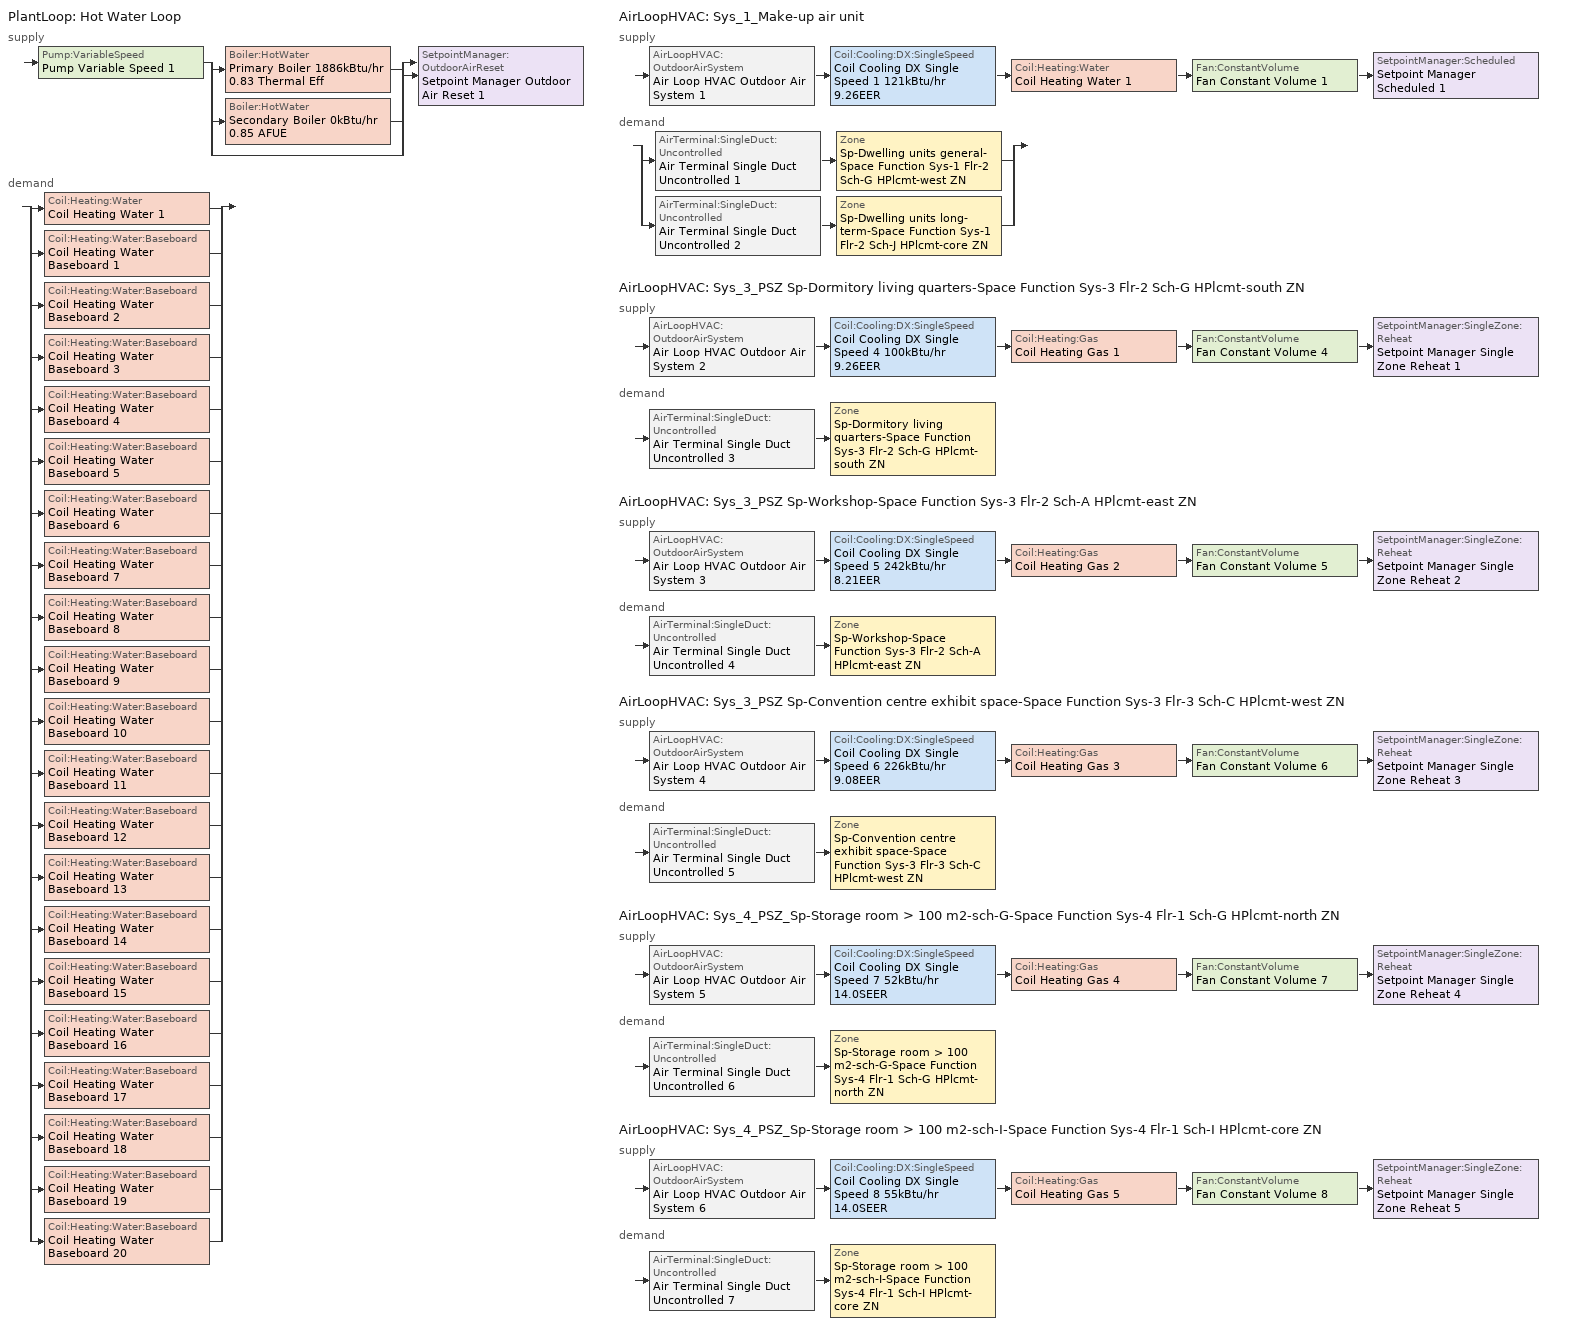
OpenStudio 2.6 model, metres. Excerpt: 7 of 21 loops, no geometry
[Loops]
PlantLoop 'Hot Water Loop'
 supply: Pump:VariableSpeed 'Pump Variable Speed 1' > split
  | Boiler:HotWater 'Primary Boiler 1886kBtu/hr 0.83 Thermal Eff'
  | Boiler:HotWater 'Secondary Boiler 0kBtu/hr 0.85 AFUE'
  | bypass
  join > SetpointManager:OutdoorAirReset 'Setpoint Manager Outdoor Air Reset 1'
 demand: split
  | Coil:Heating:Water 'Coil Heating Water 1'
  | Coil:Heating:Water:Baseboard 'Coil Heating Water Baseboard 1'
  | Coil:Heating:Water:Baseboard 'Coil Heating Water Baseboard 2'
  | Coil:Heating:Water:Baseboard 'Coil Heating Water Baseboard 3'
  | Coil:Heating:Water:Baseboard 'Coil Heating Water Baseboard 4'
  | Coil:Heating:Water:Baseboard 'Coil Heating Water Baseboard 5'
  | Coil:Heating:Water:Baseboard 'Coil Heating Water Baseboard 6'
  | Coil:Heating:Water:Baseboard 'Coil Heating Water Baseboard 7'
  | Coil:Heating:Water:Baseboard 'Coil Heating Water Baseboard 8'
  | Coil:Heating:Water:Baseboard 'Coil Heating Water Baseboard 9'
  | Coil:Heating:Water:Baseboard 'Coil Heating Water Baseboard 10'
  | Coil:Heating:Water:Baseboard 'Coil Heating Water Baseboard 11'
  | Coil:Heating:Water:Baseboard 'Coil Heating Water Baseboard 12'
  | Coil:Heating:Water:Baseboard 'Coil Heating Water Baseboard 13'
  | Coil:Heating:Water:Baseboard 'Coil Heating Water Baseboard 14'
  | Coil:Heating:Water:Baseboard 'Coil Heating Water Baseboard 15'
  | Coil:Heating:Water:Baseboard 'Coil Heating Water Baseboard 16'
  | Coil:Heating:Water:Baseboard 'Coil Heating Water Baseboard 17'
  | Coil:Heating:Water:Baseboard 'Coil Heating Water Baseboard 18'
  | Coil:Heating:Water:Baseboard 'Coil Heating Water Baseboard 19'
  | Coil:Heating:Water:Baseboard 'Coil Heating Water Baseboard 20'
AirLoopHVAC 'Sys_1_Make-up air unit'
 supply: AirLoopHVAC:OutdoorAirSystem 'Air Loop HVAC Outdoor Air System 1' > Coil:Cooling:DX:SingleSpeed 'Coil Cooling DX Single Speed 1 121kBtu/hr 9.26EER' > Coil:Heating:Water 'Coil Heating Water 1' > Fan:ConstantVolume 'Fan Constant Volume 1' > SetpointManager:Scheduled 'Setpoint Manager Scheduled 1'
 demand: split
  | AirTerminal:SingleDuct:Uncontrolled 'Air Terminal Single Duct Uncontrolled 1' > Zone 'Sp-Dwelling units general-Space Function Sys-1 Flr-2 Sch-G HPlcmt-west ZN'
  | AirTerminal:SingleDuct:Uncontrolled 'Air Terminal Single Duct Uncontrolled 2' > Zone 'Sp-Dwelling units long-term-Space Function Sys-1 Flr-2 Sch-J HPlcmt-core ZN'
AirLoopHVAC 'Sys_3_PSZ Sp-Dormitory living quarters-Space Function Sys-3 Flr-2 Sch-G HPlcmt-south ZN'
 supply: AirLoopHVAC:OutdoorAirSystem 'Air Loop HVAC Outdoor Air System 2' > Coil:Cooling:DX:SingleSpeed 'Coil Cooling DX Single Speed 4 100kBtu/hr 9.26EER' > Coil:Heating:Gas 'Coil Heating Gas 1' > Fan:ConstantVolume 'Fan Constant Volume 4' > SetpointManager:SingleZone:Reheat 'Setpoint Manager Single Zone Reheat 1'
 demand: AirTerminal:SingleDuct:Uncontrolled 'Air Terminal Single Duct Uncontrolled 3' > Zone 'Sp-Dormitory living quarters-Space Function Sys-3 Flr-2 Sch-G HPlcmt-south ZN'
AirLoopHVAC 'Sys_3_PSZ Sp-Workshop-Space Function Sys-3 Flr-2 Sch-A HPlcmt-east ZN'
 supply: AirLoopHVAC:OutdoorAirSystem 'Air Loop HVAC Outdoor Air System 3' > Coil:Cooling:DX:SingleSpeed 'Coil Cooling DX Single Speed 5 242kBtu/hr 8.21EER' > Coil:Heating:Gas 'Coil Heating Gas 2' > Fan:ConstantVolume 'Fan Constant Volume 5' > SetpointManager:SingleZone:Reheat 'Setpoint Manager Single Zone Reheat 2'
 demand: AirTerminal:SingleDuct:Uncontrolled 'Air Terminal Single Duct Uncontrolled 4' > Zone 'Sp-Workshop-Space Function Sys-3 Flr-2 Sch-A HPlcmt-east ZN'
AirLoopHVAC 'Sys_3_PSZ Sp-Convention centre exhibit space-Space Function Sys-3 Flr-3 Sch-C HPlcmt-west ZN'
 supply: AirLoopHVAC:OutdoorAirSystem 'Air Loop HVAC Outdoor Air System 4' > Coil:Cooling:DX:SingleSpeed 'Coil Cooling DX Single Speed 6 226kBtu/hr 9.08EER' > Coil:Heating:Gas 'Coil Heating Gas 3' > Fan:ConstantVolume 'Fan Constant Volume 6' > SetpointManager:SingleZone:Reheat 'Setpoint Manager Single Zone Reheat 3'
 demand: AirTerminal:SingleDuct:Uncontrolled 'Air Terminal Single Duct Uncontrolled 5' > Zone 'Sp-Convention centre exhibit space-Space Function Sys-3 Flr-3 Sch-C HPlcmt-west ZN'
AirLoopHVAC 'Sys_4_PSZ_Sp-Storage room > 100 m2-sch-G-Space Function Sys-4 Flr-1 Sch-G HPlcmt-north ZN'
 supply: AirLoopHVAC:OutdoorAirSystem 'Air Loop HVAC Outdoor Air System 5' > Coil:Cooling:DX:SingleSpeed 'Coil Cooling DX Single Speed 7 52kBtu/hr 14.0SEER' > Coil:Heating:Gas 'Coil Heating Gas 4' > Fan:ConstantVolume 'Fan Constant Volume 7' > SetpointManager:SingleZone:Reheat 'Setpoint Manager Single Zone Reheat 4'
 demand: AirTerminal:SingleDuct:Uncontrolled 'Air Terminal Single Duct Uncontrolled 6' > Zone 'Sp-Storage room > 100 m2-sch-G-Space Function Sys-4 Flr-1 Sch-G HPlcmt-north ZN'
AirLoopHVAC 'Sys_4_PSZ_Sp-Storage room > 100 m2-sch-I-Space Function Sys-4 Flr-1 Sch-I HPlcmt-core ZN'
 supply: AirLoopHVAC:OutdoorAirSystem 'Air Loop HVAC Outdoor Air System 6' > Coil:Cooling:DX:SingleSpeed 'Coil Cooling DX Single Speed 8 55kBtu/hr 14.0SEER' > Coil:Heating:Gas 'Coil Heating Gas 5' > Fan:ConstantVolume 'Fan Constant Volume 8' > SetpointManager:SingleZone:Reheat 'Setpoint Manager Single Zone Reheat 5'
 demand: AirTerminal:SingleDuct:Uncontrolled 'Air Terminal Single Duct Uncontrolled 7' > Zone 'Sp-Storage room > 100 m2-sch-I-Space Function Sys-4 Flr-1 Sch-I HPlcmt-core ZN'
[Sizing:Zone] Zone Cooling Design Supply Air Temperature Input Method=SupplyAirTemperature; Zone Cooling Design Supply Air Temperature {C}=13; Zone Cooling Design Supply Air Temperature Difference {deltaC}=11.11; Zone Heating Design Supply Air Temperature Input Method=SupplyAirTemperature; Zone Heating Design Supply Air Temperature {C}=43; Zone Heating Design Supply Air Temperature Difference {deltaC}=11.11; Zone Cooling Design Supply Air Humidity Ratio {kg-H2O/kg-air}=0.0085; Zone Heating Design Supply Air Humidity Ratio {kg-H2O/kg-air}=0.008; Zone Heating Sizing Factor=1.3; Zone Cooling Sizing Factor=1.1; Cooling Design Air Flow Method=DesignDay; Heating Design Air Flow Method=DesignDay; Account for Dedicated Outdoor Air System=No; Dedicated Outdoor Air System Control Strategy=NeutralSupplyAir; Dedicated Outdoor Air Low Setpoint Temperature for Design {C}=autosize; Dedicated Outdoor Air High Setpoint Temperature for Design {C}=autosize
Sp-Dwelling units general-Space Function Sys-1 Flr-2 Sch-G HPlcmt-west ZN; Sp-Dwelling units long-term-Space Function Sys-1 Flr-2 Sch-J HPlcmt-core ZN; Sp-Dormitory living quarters-Space Function Sys-3 Flr-2 Sch-G HPlcmt-south ZN; Sp-Workshop-Space Function Sys-3 Flr-2 Sch-A HPlcmt-east ZN; Sp-Convention centre exhibit space-Space Function Sys-3 Flr-3 Sch-C HPlcmt-west ZN; Sp-Storage room > 100 m2-sch-G-Space Function Sys-4 Flr-1 Sch-G HPlcmt-north ZN; Sp-Storage room > 100 m2-sch-I-Space Function Sys-4 Flr-1 Sch-I HPlcmt-core ZN
[Zone equipment]
Sp-Dwelling units general-Space Function Sys-1 Flr-2 Sch-G HPlcmt-west ZN: Sp-Dwelling units general-Space Function Sys-1 Flr-2 Sch-G HPlcmt-west ZN PTAC, Zone HVAC Baseboard Convective Water 1, Air Terminal Single Duct Uncontrolled 1
Sp-Dwelling units long-term-Space Function Sys-1 Flr-2 Sch-J HPlcmt-core ZN: Sp-Dwelling units long-term-Space Function Sys-1 Flr-2 Sch-J HPlcmt-core ZN PTAC, Zone HVAC Baseboard Convective Water 2, Air Terminal Single Duct Uncontrolled 2
Sp-Dormitory living quarters-Space Function Sys-3 Flr-2 Sch-G HPlcmt-south ZN: Air Terminal Single Duct Uncontrolled 3, Zone HVAC Baseboard Convective Water 3
Sp-Workshop-Space Function Sys-3 Flr-2 Sch-A HPlcmt-east ZN: Air Terminal Single Duct Uncontrolled 4, Zone HVAC Baseboard Convective Water 4
Sp-Convention centre exhibit space-Space Function Sys-3 Flr-3 Sch-C HPlcmt-west ZN: Air Terminal Single Duct Uncontrolled 5, Zone HVAC Baseboard Convective Water 5
Sp-Storage room > 100 m2-sch-G-Space Function Sys-4 Flr-1 Sch-G HPlcmt-north ZN: Air Terminal Single Duct Uncontrolled 6, Zone HVAC Baseboard Convective Water 6
Sp-Storage room > 100 m2-sch-I-Space Function Sys-4 Flr-1 Sch-I HPlcmt-core ZN: Air Terminal Single Duct Uncontrolled 7, Zone HVAC Baseboard Convective Water 7
[PlantLoop]
Hot Water Loop: Fluid Type=Water; Glycol Concentration=0; Plant Loop Volume {m3}=Autocalculate; Load Distribution Scheme=Optimal
[Sizing:Plant]
Hot Water Loop: Loop Type=Heating; Design Loop Exit Temperature {C}=82; Loop Design Temperature Difference {deltaC}=16; Sizing Option=NonCoincident; Zone Timesteps in Averaging Window=1; Coincident Sizing Factor Mode=None
[Pump:VariableSpeed]
Pump Variable Speed 1: Motor Efficiency=0.895; Pump Control Type=Intermittent; Skin Loss Radiative Fraction=0.5; Design Power Sizing Method=PowerPerFlowPerPressure; Design Electric Power per Unit Flow Rate {W/(m3/s)}=348701.1; Design Shaft Power per Unit Flow Rate per Unit Head {W-s/m3-Pa}=1.28205; Design Minimum Flow Rate Fraction=0
[Boiler:HotWater] Fuel Type=NaturalGas; Normalized Boiler Efficiency Curve=BOILER-EFFFPLR-NECB2011; Water Outlet Upper Temperature Limit {C}=99; Parasitic Electric Load {W}=0; Sizing Factor=1
Name | Nominal Capacity {W} | Nominal Thermal Efficiency | Minimum Part Load Ratio | Boiler Flow Mode
Primary Boiler 1886kBtu/hr 0.83 Thermal Eff | 552800 | 0.83 | 0.25 | LeavingSetpointModulated
Secondary Boiler 0kBtu/hr 0.85 AFUE | 0.001 | 0.85 |  | ConstantFlow
[SetpointManager:OutdoorAirReset]
Setpoint Manager Outdoor Air Reset 1: Control Variable=Temperature; Setpoint at Outdoor Low Temperature {C}=82; Outdoor Low Temperature {C}=-16; Setpoint at Outdoor High Temperature {C}=60; Outdoor High Temperature {C}=0
[AirLoopHVAC] Design Supply Air Flow Rate {m3/s}=AutoSize
Name | Availability Schedule
Sys_1_Make-up air unit | Sys_1_Make-up air unit Occ Sch
Sys_3_PSZ Sp-Dormitory living quarters-Space Function Sys-3 Flr-2 Sch-G HPlcmt-south ZN | Sys_3_PSZ Sp-Dormitory living quarters-Space Function Sys-3 Flr-2 Sch-G HPlcmt-south ZN Occ Sch
Sys_3_PSZ Sp-Workshop-Space Function Sys-3 Flr-2 Sch-A HPlcmt-east ZN | Sys_3_PSZ Sp-Workshop-Space Function Sys-3 Flr-2 Sch-A HPlcmt-east ZN Occ Sch
Sys_3_PSZ Sp-Convention centre exhibit space-Space Function Sys-3 Flr-3 Sch-C HPlcmt-west ZN | Sys_3_PSZ Sp-Convention centre exhibit space-Space Function Sys-3 Flr-3 Sch-C HPlcmt-west ZN Occ Sch
Sys_4_PSZ_Sp-Storage room > 100 m2-sch-G-Space Function Sys-4 Flr-1 Sch-G HPlcmt-north ZN | Sys_4_PSZ_Sp-Storage room > 100 m2-sch-G-Space Function Sys-4 Flr-1 Sch-G HPlcmt-north ZN Occ Sch
Sys_4_PSZ_Sp-Storage room > 100 m2-sch-I-Space Function Sys-4 Flr-1 Sch-I HPlcmt-core ZN | Sys_4_PSZ_Sp-Storage room > 100 m2-sch-I-Space Function Sys-4 Flr-1 Sch-I HPlcmt-core ZN Occ Sch
[Sizing:System] Design Outdoor Air Flow Rate {m3/s}=Autosize; Minimum System Air Flow Ratio=1; Preheat Design Temperature {C}=7; Preheat Design Humidity Ratio {kg-H2O/kg-Air}=0.008; Precool Design Temperature {C}=13; Precool Design Humidity Ratio {kg-H2O/kg-Air}=0.008; Central Cooling Design Supply Air Temperature {C}=13; Central Heating Design Supply Air Temperature {C}=43; Sizing Option=NonCoincident; Central Cooling Design Supply Air Humidity Ratio {kg-H2O/kg-Air}=0.0085; Central Heating Design Supply Air Humidity Ratio {kg-H2O/kg-Air}=0.008; Cooling Design Air Flow Method=DesignDay; Cooling Design Air Flow Rate {m3/s}=0; Heating Design Air Flow Method=DesignDay; Heating Design Air Flow Rate {m3/s}=0; System Outdoor Air Method=ZoneSum; Zone Maximum Outdoor Air Fraction=1; Cooling Supply Air Flow Rate Per Floor Area {m3/s-m2}=0.00996765; Cooling Fraction of Autosized Cooling Supply Air Flow Rate=1; Cooling Supply Air Flow Rate Per Unit Cooling Capacity {m3/s-W}=3.94755e-05; Heating Supply Air Flow Rate Per Floor Area {m3/s-m2}=0.00996765; Heating Fraction of Autosized Heating Supply Air Flow Rate=1; Heating Fraction of Autosized Cooling Supply Air Flow Rate=1; Heating Supply Air Flow Rate Per Unit Heating Capacity {m3/s-W}=3.15882e-05; Cooling Design Capacity Method=CoolingDesignCapacity; Cooling Design Capacity {W}=autosize; Cooling Design Capacity Per Floor Area {W/m2}=234.7; Fraction of Autosized Cooling Design Capacity=1; Heating Design Capacity Method=HeatingDesignCapacity; Heating Design Capacity {W}=autosize; Heating Design Capacity Per Floor Area {W/m2}=157; Fraction of Autosized Heating Design Capacity=1; Central Cooling Capacity Control Method=OnOff
Name | Type of Load to Size On | 100% Outdoor Air in Cooling | 100% Outdoor Air in Heating
Sys_1_Make-up air unit | VentilationRequirement | Yes | Yes
Sys_3_PSZ Sp-Dormitory living quarters-Space Function Sys-3 Flr-2 Sch-G HPlcmt-south ZN; Sys_3_PSZ Sp-Workshop-Space Function Sys-3 Flr-2 Sch-A HPlcmt-east ZN; Sys_3_PSZ Sp-Convention centre exhibit space-Space Function Sys-3 Flr-3 Sch-C HPlcmt-west ZN; Sys_4_PSZ_Sp-Storage room > 100 m2-sch-G-Space Function Sys-4 Flr-1 Sch-G HPlcmt-north ZN; Sys_4_PSZ_Sp-Storage room > 100 m2-sch-I-Space Function Sys-4 Flr-1 Sch-I HPlcmt-core ZN | Sensible | No | No
[Fan:ConstantVolume] Availability Schedule=Always On Discrete; Fan Efficiency=0.39975; Pressure Rise {Pa}=640; Maximum Flow Rate {m3/s}=AutoSize; Motor Efficiency=0.615
Fan Constant Volume 1; Fan Constant Volume 2; Fan Constant Volume 3; Fan Constant Volume 4; Fan Constant Volume 5; Fan Constant Volume 6; Fan Constant Volume 7; Fan Constant Volume 8
[Coil:Heating:Water]
Coil Heating Water 1: Availability Schedule=Always On Discrete
[Coil:Cooling:DX:SingleSpeed] Availability Schedule=Always On Discrete; Rated Total Cooling Capacity {W}=autosize; Rated Sensible Heat Ratio=autosize; Rated Air Flow Rate {m3/s}=autosize; Rated Evaporator Fan Power Per Volume Flow Rate {W/(m3/s)}=773.3; Total Cooling Capacity Function of Temperature Curve=DXCOOL-NECB2011-REF-CAPFT; Total Cooling Capacity Function of Flow Fraction Curve=DXCOOL-NECB2011-REF-CAPFFLOW; Energy Input Ratio Function of Temperature Curve=DXCOOL-NECB2011-REF-COOLEIRFT; Energy Input Ratio Function of Flow Fraction Curve=DXCOOL-NECB2011-REF-COOLEIRFFLOW; Part Load Fraction Correlation Curve=DXCOOL-NECB2011-REF-COOLPLFFPLR; Condenser Type=AirCooled; Evaporative Condenser Effectiveness=0; Evaporative Condenser Air Flow Rate {m3/s}=Autosize; Evaporative Condenser Pump Rated Power Consumption {W}=Autosize; Crankcase Heater Capacity {W}=0; Maximum Outdoor Dry-Bulb Temperature for Crankcase Heater Operation {C}=0; Basin Heater Capacity {W/K}=0; Basin Heater Setpoint Temperature {C}=10
Name | Rated COP {W/W}
Coil Cooling DX Single Speed 1 121kBtu/hr 9.26EER | 3.21763
Coil Cooling DX Single Speed 2 155kBtu/hr 9.3EER | 3.25803
Coil Cooling DX Single Speed 3 87kBtu/hr 9.3EER | 3.20856
Coil Cooling DX Single Speed 4 100kBtu/hr 9.26EER | 3.20232
Coil Cooling DX Single Speed 5 242kBtu/hr 8.21EER | 2.9309
Coil Cooling DX Single Speed 6 226kBtu/hr 9.08EER | 3.22964
Coil Cooling DX Single Speed 7 52kBtu/hr 14.0SEER; Coil Cooling DX Single Speed 8 55kBtu/hr 14.0SEER | 3.8248
[Controller:OutdoorAir] Minimum Outdoor Air Flow Rate {m3/s}=autosize; Maximum Outdoor Air Flow Rate {m3/s}=Autosize; Economizer Control Action Type=ModulateFlow; Lockout Type=NoLockout; Minimum Limit Type=FixedMinimum; High Humidity Control=No
Name | Economizer Control Type | Minimum Outdoor Air Schedule | Controller Mechanical Ventilation | Heat Recovery Bypass Control Type | Economizer Maximum Limit Dry-Bulb Temperature {C} | Economizer Maximum Limit Enthalpy {J/kg} | Economizer Minimum Limit Dry-Bulb Temperature {C}
Controller Outdoor Air 1 | DifferentialEnthalpy | Sys_1_Make-up air unit Occ Sch | Controller Mechanical Ventilation 1 | BypassWhenWithinEconomizerLimits
Controller Outdoor Air 2 | DifferentialEnthalpy | Sys_3_PSZ Sp-Dormitory living quarters-Space Function Sys-3 Flr-2 Sch-G HPlcmt-south ZN Occ Sch | Controller Mechanical Ventilation 2 | BypassWhenOAFlowGreaterThanMinimum
Controller Outdoor Air 3 | DifferentialEnthalpy | Sys_3_PSZ Sp-Workshop-Space Function Sys-3 Flr-2 Sch-A HPlcmt-east ZN Occ Sch | Controller Mechanical Ventilation 3 | BypassWhenOAFlowGreaterThanMinimum
Controller Outdoor Air 4 | DifferentialEnthalpy | Sys_3_PSZ Sp-Convention centre exhibit space-Space Function Sys-3 Flr-3 Sch-C HPlcmt-west ZN Occ Sch | Controller Mechanical Ventilation 4 | BypassWhenOAFlowGreaterThanMinimum
Controller Outdoor Air 5 | NoEconomizer | Sys_4_PSZ_Sp-Storage room > 100 m2-sch-G-Space Function Sys-4 Flr-1 Sch-G HPlcmt-north ZN Occ Sch | Controller Mechanical Ventilation 5 | BypassWhenOAFlowGreaterThanMinimum | 28 | 64000 | -100
Controller Outdoor Air 6 | NoEconomizer | Sys_4_PSZ_Sp-Storage room > 100 m2-sch-I-Space Function Sys-4 Flr-1 Sch-I HPlcmt-core ZN Occ Sch | Controller Mechanical Ventilation 6 | BypassWhenOAFlowGreaterThanMinimum | 28 | 64000 | -100
[Controller:MechanicalVentilation] Availability Schedule=Always On Discrete; System Outdoor Air Method=ZoneSum
Controller Mechanical Ventilation 1; Controller Mechanical Ventilation 2; Controller Mechanical Ventilation 3; Controller Mechanical Ventilation 4; Controller Mechanical Ventilation 5; Controller Mechanical Ventilation 6
[AirLoopHVAC:OutdoorAirSystem]
Name | Controller
Air Loop HVAC Outdoor Air System 1 | Controller Outdoor Air 1
Air Loop HVAC Outdoor Air System 2 | Controller Outdoor Air 2
Air Loop HVAC Outdoor Air System 3 | Controller Outdoor Air 3
Air Loop HVAC Outdoor Air System 4 | Controller Outdoor Air 4
Air Loop HVAC Outdoor Air System 5 | Controller Outdoor Air 5
Air Loop HVAC Outdoor Air System 6 | Controller Outdoor Air 6
[Controller:WaterCoil]
Controller Water Coil 1: Water Coil=Coil Heating Water 1; Action=Normal; Controller Convergence Tolerance {deltaC}=0.0001; Minimum Actuated Flow {m3/s}=0
[SetpointManager:Scheduled]
Setpoint Manager Scheduled 1: Control Variable=Temperature; Schedule=Makeup-Air Unit Supply Air Temp
[Coil:Heating:Electric] Availability Schedule=ON_OFF_ALWAYS_OFF
Coil Heating Electric 1; Coil Heating Electric 2
[ZoneHVAC:PackagedTerminalAirConditioner] Availability Schedule=Always On Discrete; Supply Air Flow Rate During Cooling Operation {m3/s}=Autosize; Supply Air Flow Rate During Heating Operation {m3/s}=Autosize; Supply Air Flow Rate When No Cooling or Heating is Needed {m3/s}=Autosize; Outdoor Air Flow Rate During Cooling Operation {m3/s}=Autosize; Outdoor Air Flow Rate During Heating Operation {m3/s}=Autosize; Outdoor Air Flow Rate When No Cooling or Heating is Needed {m3/s}=Autosize; Fan Placement=DrawThrough
Name | Supply Air Fan | Heating Coil | Cooling Coil
Sp-Dwelling units general-Space Function Sys-1 Flr-2 Sch-G HPlcmt-west ZN PTAC | Fan Constant Volume 2 | Coil Heating Electric 1 | Coil Cooling DX Single Speed 2 155kBtu/hr 9.3EER
Sp-Dwelling units long-term-Space Function Sys-1 Flr-2 Sch-J HPlcmt-core ZN PTAC | Fan Constant Volume 3 | Coil Heating Electric 2 | Coil Cooling DX Single Speed 3 87kBtu/hr 9.3EER
[Coil:Heating:Water:Baseboard] Heating Design Capacity Method=HeatingDesignCapacity; Heating Design Capacity {W}=autosize; Heating Design Capacity Per Floor Area {W/m2}=0; Fraction of Autosized Heating Design Capacity=0.8
Coil Heating Water Baseboard 1; Coil Heating Water Baseboard 2; Coil Heating Water Baseboard 3; Coil Heating Water Baseboard 4; Coil Heating Water Baseboard 5; Coil Heating Water Baseboard 6; Coil Heating Water Baseboard 7; Coil Heating Water Baseboard 8; Coil Heating Water Baseboard 9; Coil Heating Water Baseboard 10; Coil Heating Water Baseboard 11; Coil Heating Water Baseboard 12; Coil Heating Water Baseboard 13; Coil Heating Water Baseboard 14; Coil Heating Water Baseboard 15; Coil Heating Water Baseboard 16; Coil Heating Water Baseboard 17; Coil Heating Water Baseboard 18; Coil Heating Water Baseboard 19; Coil Heating Water Baseboard 20
[ZoneHVAC:Baseboard:Convective:Water] Availability Schedule=Always On Discrete
Name | Heating Coil
Zone HVAC Baseboard Convective Water 1 | Coil Heating Water Baseboard 1
Zone HVAC Baseboard Convective Water 2 | Coil Heating Water Baseboard 2
Zone HVAC Baseboard Convective Water 3 | Coil Heating Water Baseboard 3
Zone HVAC Baseboard Convective Water 4 | Coil Heating Water Baseboard 4
Zone HVAC Baseboard Convective Water 5 | Coil Heating Water Baseboard 5
Zone HVAC Baseboard Convective Water 6 | Coil Heating Water Baseboard 6
Zone HVAC Baseboard Convective Water 7 | Coil Heating Water Baseboard 7
Zone HVAC Baseboard Convective Water 8 | Coil Heating Water Baseboard 8
Zone HVAC Baseboard Convective Water 9 | Coil Heating Water Baseboard 9
Zone HVAC Baseboard Convective Water 10 | Coil Heating Water Baseboard 10
Zone HVAC Baseboard Convective Water 11 | Coil Heating Water Baseboard 11
Zone HVAC Baseboard Convective Water 12 | Coil Heating Water Baseboard 12
Zone HVAC Baseboard Convective Water 13 | Coil Heating Water Baseboard 13
Zone HVAC Baseboard Convective Water 14 | Coil Heating Water Baseboard 14
Zone HVAC Baseboard Convective Water 15 | Coil Heating Water Baseboard 15
Zone HVAC Baseboard Convective Water 16 | Coil Heating Water Baseboard 16
Zone HVAC Baseboard Convective Water 17 | Coil Heating Water Baseboard 17
Zone HVAC Baseboard Convective Water 18 | Coil Heating Water Baseboard 18
Zone HVAC Baseboard Convective Water 19 | Coil Heating Water Baseboard 19
Zone HVAC Baseboard Convective Water 20 | Coil Heating Water Baseboard 20
[AirTerminal:SingleDuct:Uncontrolled] Availability Schedule=Always On Discrete; Maximum Air Flow Rate {m3/s}=AutoSize
Air Terminal Single Duct Uncontrolled 1; Air Terminal Single Duct Uncontrolled 2; Air Terminal Single Duct Uncontrolled 3; Air Terminal Single Duct Uncontrolled 4; Air Terminal Single Duct Uncontrolled 5; Air Terminal Single Duct Uncontrolled 6; Air Terminal Single Duct Uncontrolled 7
[Coil:Heating:Gas] Availability Schedule=Always On Discrete; Gas Burner Efficiency=0.81; Nominal Capacity {W}=AutoSize; Parasitic Electric Load {W}=0; Part Load Fraction Correlation Curve=FURNACE-EFFPLR-NECB2011; Parasitic Gas Load {W}=0
Coil Heating Gas 1; Coil Heating Gas 2; Coil Heating Gas 3; Coil Heating Gas 4; Coil Heating Gas 5
[SetpointManager:SingleZone:Reheat] Minimum Supply Air Temperature {C}=13; Maximum Supply Air Temperature {C}=43
Name | Control Zone
Setpoint Manager Single Zone Reheat 1 | Sp-Dormitory living quarters-Space Function Sys-3 Flr-2 Sch-G HPlcmt-south ZN
Setpoint Manager Single Zone Reheat 2 | Sp-Workshop-Space Function Sys-3 Flr-2 Sch-A HPlcmt-east ZN
Setpoint Manager Single Zone Reheat 3 | Sp-Convention centre exhibit space-Space Function Sys-3 Flr-3 Sch-C HPlcmt-west ZN
Setpoint Manager Single Zone Reheat 4 | Sp-Storage room > 100 m2-sch-G-Space Function Sys-4 Flr-1 Sch-G HPlcmt-north ZN
Setpoint Manager Single Zone Reheat 5 | Sp-Storage room > 100 m2-sch-I-Space Function Sys-4 Flr-1 Sch-I HPlcmt-core ZN
[Schedule:Ruleset]
Name | Default Day Schedule | Summer Design Day Schedule | Winter Design Day Schedule
ON_OFF_ALWAYS_OFF | Schedule Day 3
Makeup-Air Unit Supply Air Temp | Makeup Air Unit Supply Air Temp Default
Sys_1_Make-up air unit Occ Sch | Sys_1_Make-up air unit Occ Sch Default | Sys_1_Make-up air unit Occ Sch Summer Design Day | Sys_1_Make-up air unit Occ Sch Winter Design Day
Sys_3_PSZ Sp-Convention centre exhibit space-Space Function Sys-3 Flr-3 Sch-C HPlcmt-west ZN Occ Sch | Sys_3_PSZ Sp-Convention centre exhibit space-Space Function Sys-3 Flr-3 Sch-C HPlcmt-west ZN Occ Sch Default | Sys_3_PSZ Sp-Convention centre exhibit space-Space Function Sys-3 Flr-3 Sch-C HPlcmt-west ZN Occ Sch Summer Design Day | Sys_3_PSZ Sp-Convention centre exhibit space-Space Function Sys-3 Flr-3 Sch-C HPlcmt-west ZN Occ Sch Winter Design Day
Sys_3_PSZ Sp-Dormitory living quarters-Space Function Sys-3 Flr-2 Sch-G HPlcmt-south ZN Occ Sch | Sys_3_PSZ Sp-Dormitory living quarters-Space Function Sys-3 Flr-2 Sch-G HPlcmt-south ZN Occ Sch Default | Sys_3_PSZ Sp-Dormitory living quarters-Space Function Sys-3 Flr-2 Sch-G HPlcmt-south ZN Occ Sch Summer Design Day | Sys_3_PSZ Sp-Dormitory living quarters-Space Function Sys-3 Flr-2 Sch-G HPlcmt-south ZN Occ Sch Winter Design Day
Sys_3_PSZ Sp-Workshop-Space Function Sys-3 Flr-2 Sch-A HPlcmt-east ZN Occ Sch | Sys_3_PSZ Sp-Workshop-Space Function Sys-3 Flr-2 Sch-A HPlcmt-east ZN Occ Sch Default | Sys_3_PSZ Sp-Workshop-Space Function Sys-3 Flr-2 Sch-A HPlcmt-east ZN Occ Sch Summer Design Day | Sys_3_PSZ Sp-Workshop-Space Function Sys-3 Flr-2 Sch-A HPlcmt-east ZN Occ Sch Winter Design Day
Sys_4_PSZ_Sp-Storage room > 100 m2-sch-G-Space Function Sys-4 Flr-1 Sch-G HPlcmt-north ZN Occ Sch | Sys_4_PSZ_Sp-Storage room > 100 m2-sch-G-Space Function Sys-4 Flr-1 Sch-G HPlcmt-north ZN Occ Sch Default | Sys_4_PSZ_Sp-Storage room > 100 m2-sch-G-Space Function Sys-4 Flr-1 Sch-G HPlcmt-north ZN Occ Sch Summer Design Day | Sys_4_PSZ_Sp-Storage room > 100 m2-sch-G-Space Function Sys-4 Flr-1 Sch-G HPlcmt-north ZN Occ Sch Winter Design Day
Sys_4_PSZ_Sp-Storage room > 100 m2-sch-I-Space Function Sys-4 Flr-1 Sch-I HPlcmt-core ZN Occ Sch | Sys_4_PSZ_Sp-Storage room > 100 m2-sch-I-Space Function Sys-4 Flr-1 Sch-I HPlcmt-core ZN Occ Sch Default | Sys_4_PSZ_Sp-Storage room > 100 m2-sch-I-Space Function Sys-4 Flr-1 Sch-I HPlcmt-core ZN Occ Sch Summer Design Day | Sys_4_PSZ_Sp-Storage room > 100 m2-sch-I-Space Function Sys-4 Flr-1 Sch-I HPlcmt-core ZN Occ Sch Winter Design Day
[Schedule:Day]
Schedule Day 3; wkdON_OFF_ALWAYS_OFF 1; satON_OFF_ALWAYS_OFF 1; sunON_OFF_ALWAYS_OFF 1: 1, 0, 0, 2, 0, 0, 3, 0, 0, 4, 0, 0, 5, 0, 0, 6, 0, 0, 7, 0, 0, 8, 0, 0, 9, 0, 0, 10, 0, 0, 11, 0, 0, 12, 0, 0, 13, 0, 0, 14, 0, 0, 15, 0, 0, 16, 0, 0, 17, 0, 0, 18, 0, 0, 19, 0, 0, 20, 0, 0, 21, 0, 0, 22, 0, 0, 23, 0, 0, 24, 0, 0
Makeup Air Unit Supply Air Temp Default: 24, 0, 20
Sys_1_Make-up air unit Occ Sch Default; Sys_1_Make-up air unit Occ Sch Winter Design Day; Sys_1_Make-up air unit Occ Sch Summer Design Day; Sys_1_Make-up air unit Occ Sch Monday; Sys_1_Make-up air unit Occ Sch Tuesday; Sys_1_Make-up air unit Occ Sch Wednesday; Sys_1_Make-up air unit Occ Sch Thursday; Sys_1_Make-up air unit Occ Sch Friday; Sys_1_Make-up air unit Occ Sch Saturday; Sys_1_Make-up air unit Occ Sch Sunday; Sys_3_PSZ Sp-Convention centre exhibit space-Space Function Sys-3 Flr-3 Sch-C HPlcmt-west ZN Occ Sch Default; Sys_3_PSZ Sp-Convention centre exhibit space-Space Function Sys-3 Flr-3 Sch-C HPlcmt-west ZN Occ Sch Winter Design Day; Sys_3_PSZ Sp-Convention centre exhibit space-Space Function Sys-3 Flr-3 Sch-C HPlcmt-west ZN Occ Sch Summer Design Day; Sys_3_PSZ Sp-Dormitory living quarters-Space Function Sys-3 Flr-2 Sch-G HPlcmt-south ZN Occ Sch Default; Sys_3_PSZ Sp-Dormitory living quarters-Space Function Sys-3 Flr-2 Sch-G HPlcmt-south ZN Occ Sch Winter Design Day; Sys_3_PSZ Sp-Dormitory living quarters-Space Function Sys-3 Flr-2 Sch-G HPlcmt-south ZN Occ Sch Summer Design Day; Sys_3_PSZ Sp-Dormitory living quarters-Space Function Sys-3 Flr-2 Sch-G HPlcmt-south ZN Occ Sch Monday; Sys_3_PSZ Sp-Dormitory living quarters-Space Function Sys-3 Flr-2 Sch-G HPlcmt-south ZN Occ Sch Tuesday; Sys_3_PSZ Sp-Dormitory living quarters-Space Function Sys-3 Flr-2 Sch-G HPlcmt-south ZN Occ Sch Wednesday; Sys_3_PSZ Sp-Dormitory living quarters-Space Function Sys-3 Flr-2 Sch-G HPlcmt-south ZN Occ Sch Thursday; Sys_3_PSZ Sp-Dormitory living quarters-Space Function Sys-3 Flr-2 Sch-G HPlcmt-south ZN Occ Sch Friday; Sys_3_PSZ Sp-Dormitory living quarters-Space Function Sys-3 Flr-2 Sch-G HPlcmt-south ZN Occ Sch Saturday; Sys_3_PSZ Sp-Dormitory living quarters-Space Function Sys-3 Flr-2 Sch-G HPlcmt-south ZN Occ Sch Sunday; Sys_3_PSZ Sp-Workshop-Space Function Sys-3 Flr-2 Sch-A HPlcmt-east ZN Occ Sch Default; Sys_3_PSZ Sp-Workshop-Space Function Sys-3 Flr-2 Sch-A HPlcmt-east ZN Occ Sch Winter Design Day; Sys_3_PSZ Sp-Workshop-Space Function Sys-3 Flr-2 Sch-A HPlcmt-east ZN Occ Sch Summer Design Day; Sys_4_PSZ_Sp-Storage room > 100 m2-sch-G-Space Function Sys-4 Flr-1 Sch-G HPlcmt-north ZN Occ Sch Default; Sys_4_PSZ_Sp-Storage room > 100 m2-sch-G-Space Function Sys-4 Flr-1 Sch-G HPlcmt-north ZN Occ Sch Winter Design Day; Sys_4_PSZ_Sp-Storage room > 100 m2-sch-G-Space Function Sys-4 Flr-1 Sch-G HPlcmt-north ZN Occ Sch Summer Design Day; Sys_4_PSZ_Sp-Storage room > 100 m2-sch-G-Space Function Sys-4 Flr-1 Sch-G HPlcmt-north ZN Occ Sch Monday; Sys_4_PSZ_Sp-Storage room > 100 m2-sch-G-Space Function Sys-4 Flr-1 Sch-G HPlcmt-north ZN Occ Sch Tuesday; Sys_4_PSZ_Sp-Storage room > 100 m2-sch-G-Space Function Sys-4 Flr-1 Sch-G HPlcmt-north ZN Occ Sch Wednesday; Sys_4_PSZ_Sp-Storage room > 100 m2-sch-G-Space Function Sys-4 Flr-1 Sch-G HPlcmt-north ZN Occ Sch Thursday; Sys_4_PSZ_Sp-Storage room > 100 m2-sch-G-Space Function Sys-4 Flr-1 Sch-G HPlcmt-north ZN Occ Sch Friday; Sys_4_PSZ_Sp-Storage room > 100 m2-sch-G-Space Function Sys-4 Flr-1 Sch-G HPlcmt-north ZN Occ Sch Saturday; Sys_4_PSZ_Sp-Storage room > 100 m2-sch-G-Space Function Sys-4 Flr-1 Sch-G HPlcmt-north ZN Occ Sch Sunday; Sys_4_PSZ_Sp-Storage room > 100 m2-sch-I-Space Function Sys-4 Flr-1 Sch-I HPlcmt-core ZN Occ Sch Default; Sys_4_PSZ_Sp-Storage room > 100 m2-sch-I-Space Function Sys-4 Flr-1 Sch-I HPlcmt-core ZN Occ Sch Winter Design Day; Sys_4_PSZ_Sp-Storage room > 100 m2-sch-I-Space Function Sys-4 Flr-1 Sch-I HPlcmt-core ZN Occ Sch Summer Design Day: 24, 0, 1
Sys_3_PSZ Sp-Convention centre exhibit space-Space Function Sys-3 Flr-3 Sch-C HPlcmt-west ZN Occ Sch Monday; Sys_3_PSZ Sp-Convention centre exhibit space-Space Function Sys-3 Flr-3 Sch-C HPlcmt-west ZN Occ Sch Tuesday; Sys_3_PSZ Sp-Convention centre exhibit space-Space Function Sys-3 Flr-3 Sch-C HPlcmt-west ZN Occ Sch Wednesday; Sys_3_PSZ Sp-Convention centre exhibit space-Space Function Sys-3 Flr-3 Sch-C HPlcmt-west ZN Occ Sch Thursday; Sys_3_PSZ Sp-Convention centre exhibit space-Space Function Sys-3 Flr-3 Sch-C HPlcmt-west ZN Occ Sch Friday; Sys_3_PSZ Sp-Convention centre exhibit space-Space Function Sys-3 Flr-3 Sch-C HPlcmt-west ZN Occ Sch Saturday: 9, 0, 0, 21, 0, 1, 24, 0, 0
Sys_3_PSZ Sp-Convention centre exhibit space-Space Function Sys-3 Flr-3 Sch-C HPlcmt-west ZN Occ Sch Sunday: 9, 0, 0, 19, 0, 1, 24, 0, 0
Sys_3_PSZ Sp-Workshop-Space Function Sys-3 Flr-2 Sch-A HPlcmt-east ZN Occ Sch Monday; Sys_3_PSZ Sp-Workshop-Space Function Sys-3 Flr-2 Sch-A HPlcmt-east ZN Occ Sch Tuesday; Sys_3_PSZ Sp-Workshop-Space Function Sys-3 Flr-2 Sch-A HPlcmt-east ZN Occ Sch Wednesday; Sys_3_PSZ Sp-Workshop-Space Function Sys-3 Flr-2 Sch-A HPlcmt-east ZN Occ Sch Thursday; Sys_3_PSZ Sp-Workshop-Space Function Sys-3 Flr-2 Sch-A HPlcmt-east ZN Occ Sch Friday: 8, 0, 0, 19, 0, 1, 24, 0, 0
Sys_3_PSZ Sp-Workshop-Space Function Sys-3 Flr-2 Sch-A HPlcmt-east ZN Occ Sch Saturday; Sys_3_PSZ Sp-Workshop-Space Function Sys-3 Flr-2 Sch-A HPlcmt-east ZN Occ Sch Sunday: 24, 0, 0
Sys_4_PSZ_Sp-Storage room > 100 m2-sch-I-Space Function Sys-4 Flr-1 Sch-I HPlcmt-core ZN Occ Sch Monday; Sys_4_PSZ_Sp-Storage room > 100 m2-sch-I-Space Function Sys-4 Flr-1 Sch-I HPlcmt-core ZN Occ Sch Tuesday; Sys_4_PSZ_Sp-Storage room > 100 m2-sch-I-Space Function Sys-4 Flr-1 Sch-I HPlcmt-core ZN Occ Sch Wednesday; Sys_4_PSZ_Sp-Storage room > 100 m2-sch-I-Space Function Sys-4 Flr-1 Sch-I HPlcmt-core ZN Occ Sch Thursday; Sys_4_PSZ_Sp-Storage room > 100 m2-sch-I-Space Function Sys-4 Flr-1 Sch-I HPlcmt-core ZN Occ Sch Friday: 18, 0, 0, 24, 0, 1
Sys_4_PSZ_Sp-Storage room > 100 m2-sch-I-Space Function Sys-4 Flr-1 Sch-I HPlcmt-core ZN Occ Sch Saturday: 13, 0, 0, 24, 0, 1
Sys_4_PSZ_Sp-Storage room > 100 m2-sch-I-Space Function Sys-4 Flr-1 Sch-I HPlcmt-core ZN Occ Sch Sunday: 8, 0, 0, 14, 0, 1, 24, 0, 0
[Schedule:Rule] Date Specification Type=DateRange; Start Month=1; Start Day=1; End Month=12
Name | Schedule Ruleset | Rule Order | Day Schedule | Apply Sunday | Apply Monday | Apply Tuesday | Apply Wednesday | Apply Thursday | Apply Friday | Apply Saturday | End Day
wkdON_OFF_ALWAYS_OFF rule | ON_OFF_ALWAYS_OFF | 2 | wkdON_OFF_ALWAYS_OFF 1 | No | Yes | Yes | Yes | Yes | Yes | No | 31
satON_OFF_ALWAYS_OFFrule | ON_OFF_ALWAYS_OFF | 1 | satON_OFF_ALWAYS_OFF 1 | No | No | No | No | No | No | Yes | 31
sunON_OFF_ALWAYS_OFFrule | ON_OFF_ALWAYS_OFF | 0 | sunON_OFF_ALWAYS_OFF 1 | Yes | No | No | No | No | No | No | 31
Sys_1_Make-up air unit Occ Sch Monday Rule | Sys_1_Make-up air unit Occ Sch | 6 | Sys_1_Make-up air unit Occ Sch Monday |  | Yes |  |  |  |  |  | 25
Sys_1_Make-up air unit Occ Sch Tuesday Rule | Sys_1_Make-up air unit Occ Sch | 5 | Sys_1_Make-up air unit Occ Sch Tuesday |  |  | Yes |  |  |  |  | 26
Sys_1_Make-up air unit Occ Sch Wednesday Rule | Sys_1_Make-up air unit Occ Sch | 4 | Sys_1_Make-up air unit Occ Sch Wednesday |  |  |  | Yes |  |  |  | 27
Sys_1_Make-up air unit Occ Sch Thursday Rule | Sys_1_Make-up air unit Occ Sch | 3 | Sys_1_Make-up air unit Occ Sch Thursday |  |  |  |  | Yes |  |  | 28
Sys_1_Make-up air unit Occ Sch Friday Rule | Sys_1_Make-up air unit Occ Sch | 2 | Sys_1_Make-up air unit Occ Sch Friday |  |  |  |  |  | Yes |  | 29
Sys_1_Make-up air unit Occ Sch Saturday Rule | Sys_1_Make-up air unit Occ Sch | 1 | Sys_1_Make-up air unit Occ Sch Saturday |  |  |  |  |  |  | Yes | 30
Sys_1_Make-up air unit Occ Sch Sunday Rule | Sys_1_Make-up air unit Occ Sch | 0 | Sys_1_Make-up air unit Occ Sch Sunday | Yes |  |  |  |  |  |  | 31
Sys_3_PSZ Sp-Convention centre exhibit space-Space Function Sys-3 Flr-3 Sch-C HPlcmt-west ZN Occ Sch Monday Rule | Sys_3_PSZ Sp-Convention centre exhibit space-Space Function Sys-3 Flr-3 Sch-C HPlcmt-west ZN Occ Sch | 6 | Sys_3_PSZ Sp-Convention centre exhibit space-Space Function Sys-3 Flr-3 Sch-C HPlcmt-west ZN Occ Sch Monday |  | Yes |  |  |  |  |  | 25
Sys_3_PSZ Sp-Convention centre exhibit space-Space Function Sys-3 Flr-3 Sch-C HPlcmt-west ZN Occ Sch Tuesday Rule | Sys_3_PSZ Sp-Convention centre exhibit space-Space Function Sys-3 Flr-3 Sch-C HPlcmt-west ZN Occ Sch | 5 | Sys_3_PSZ Sp-Convention centre exhibit space-Space Function Sys-3 Flr-3 Sch-C HPlcmt-west ZN Occ Sch Tuesday |  |  | Yes |  |  |  |  | 26
Sys_3_PSZ Sp-Convention centre exhibit space-Space Function Sys-3 Flr-3 Sch-C HPlcmt-west ZN Occ Sch Wednesday Rule | Sys_3_PSZ Sp-Convention centre exhibit space-Space Function Sys-3 Flr-3 Sch-C HPlcmt-west ZN Occ Sch | 4 | Sys_3_PSZ Sp-Convention centre exhibit space-Space Function Sys-3 Flr-3 Sch-C HPlcmt-west ZN Occ Sch Wednesday |  |  |  | Yes |  |  |  | 27
Sys_3_PSZ Sp-Convention centre exhibit space-Space Function Sys-3 Flr-3 Sch-C HPlcmt-west ZN Occ Sch Thursday Rule | Sys_3_PSZ Sp-Convention centre exhibit space-Space Function Sys-3 Flr-3 Sch-C HPlcmt-west ZN Occ Sch | 3 | Sys_3_PSZ Sp-Convention centre exhibit space-Space Function Sys-3 Flr-3 Sch-C HPlcmt-west ZN Occ Sch Thursday |  |  |  |  | Yes |  |  | 28
Sys_3_PSZ Sp-Convention centre exhibit space-Space Function Sys-3 Flr-3 Sch-C HPlcmt-west ZN Occ Sch Friday Rule | Sys_3_PSZ Sp-Convention centre exhibit space-Space Function Sys-3 Flr-3 Sch-C HPlcmt-west ZN Occ Sch | 2 | Sys_3_PSZ Sp-Convention centre exhibit space-Space Function Sys-3 Flr-3 Sch-C HPlcmt-west ZN Occ Sch Friday |  |  |  |  |  | Yes |  | 29
Sys_3_PSZ Sp-Convention centre exhibit space-Space Function Sys-3 Flr-3 Sch-C HPlcmt-west ZN Occ Sch Saturday Rule | Sys_3_PSZ Sp-Convention centre exhibit space-Space Function Sys-3 Flr-3 Sch-C HPlcmt-west ZN Occ Sch | 1 | Sys_3_PSZ Sp-Convention centre exhibit space-Space Function Sys-3 Flr-3 Sch-C HPlcmt-west ZN Occ Sch Saturday |  |  |  |  |  |  | Yes | 30
Sys_3_PSZ Sp-Convention centre exhibit space-Space Function Sys-3 Flr-3 Sch-C HPlcmt-west ZN Occ Sch Sunday Rule | Sys_3_PSZ Sp-Convention centre exhibit space-Space Function Sys-3 Flr-3 Sch-C HPlcmt-west ZN Occ Sch | 0 | Sys_3_PSZ Sp-Convention centre exhibit space-Space Function Sys-3 Flr-3 Sch-C HPlcmt-west ZN Occ Sch Sunday | Yes |  |  |  |  |  |  | 31
Sys_3_PSZ Sp-Dormitory living quarters-Space Function Sys-3 Flr-2 Sch-G HPlcmt-south ZN Occ Sch Monday Rule | Sys_3_PSZ Sp-Dormitory living quarters-Space Function Sys-3 Flr-2 Sch-G HPlcmt-south ZN Occ Sch | 6 | Sys_3_PSZ Sp-Dormitory living quarters-Space Function Sys-3 Flr-2 Sch-G HPlcmt-south ZN Occ Sch Monday |  | Yes |  |  |  |  |  | 25
Sys_3_PSZ Sp-Dormitory living quarters-Space Function Sys-3 Flr-2 Sch-G HPlcmt-south ZN Occ Sch Tuesday Rule | Sys_3_PSZ Sp-Dormitory living quarters-Space Function Sys-3 Flr-2 Sch-G HPlcmt-south ZN Occ Sch | 5 | Sys_3_PSZ Sp-Dormitory living quarters-Space Function Sys-3 Flr-2 Sch-G HPlcmt-south ZN Occ Sch Tuesday |  |  | Yes |  |  |  |  | 26
Sys_3_PSZ Sp-Dormitory living quarters-Space Function Sys-3 Flr-2 Sch-G HPlcmt-south ZN Occ Sch Wednesday Rule | Sys_3_PSZ Sp-Dormitory living quarters-Space Function Sys-3 Flr-2 Sch-G HPlcmt-south ZN Occ Sch | 4 | Sys_3_PSZ Sp-Dormitory living quarters-Space Function Sys-3 Flr-2 Sch-G HPlcmt-south ZN Occ Sch Wednesday |  |  |  | Yes |  |  |  | 27
Sys_3_PSZ Sp-Dormitory living quarters-Space Function Sys-3 Flr-2 Sch-G HPlcmt-south ZN Occ Sch Thursday Rule | Sys_3_PSZ Sp-Dormitory living quarters-Space Function Sys-3 Flr-2 Sch-G HPlcmt-south ZN Occ Sch | 3 | Sys_3_PSZ Sp-Dormitory living quarters-Space Function Sys-3 Flr-2 Sch-G HPlcmt-south ZN Occ Sch Thursday |  |  |  |  | Yes |  |  | 28
Sys_3_PSZ Sp-Dormitory living quarters-Space Function Sys-3 Flr-2 Sch-G HPlcmt-south ZN Occ Sch Friday Rule | Sys_3_PSZ Sp-Dormitory living quarters-Space Function Sys-3 Flr-2 Sch-G HPlcmt-south ZN Occ Sch | 2 | Sys_3_PSZ Sp-Dormitory living quarters-Space Function Sys-3 Flr-2 Sch-G HPlcmt-south ZN Occ Sch Friday |  |  |  |  |  | Yes |  | 29
Sys_3_PSZ Sp-Dormitory living quarters-Space Function Sys-3 Flr-2 Sch-G HPlcmt-south ZN Occ Sch Saturday Rule | Sys_3_PSZ Sp-Dormitory living quarters-Space Function Sys-3 Flr-2 Sch-G HPlcmt-south ZN Occ Sch | 1 | Sys_3_PSZ Sp-Dormitory living quarters-Space Function Sys-3 Flr-2 Sch-G HPlcmt-south ZN Occ Sch Saturday |  |  |  |  |  |  | Yes | 30
Sys_3_PSZ Sp-Dormitory living quarters-Space Function Sys-3 Flr-2 Sch-G HPlcmt-south ZN Occ Sch Sunday Rule | Sys_3_PSZ Sp-Dormitory living quarters-Space Function Sys-3 Flr-2 Sch-G HPlcmt-south ZN Occ Sch | 0 | Sys_3_PSZ Sp-Dormitory living quarters-Space Function Sys-3 Flr-2 Sch-G HPlcmt-south ZN Occ Sch Sunday | Yes |  |  |  |  |  |  | 31
Sys_3_PSZ Sp-Workshop-Space Function Sys-3 Flr-2 Sch-A HPlcmt-east ZN Occ Sch Monday Rule | Sys_3_PSZ Sp-Workshop-Space Function Sys-3 Flr-2 Sch-A HPlcmt-east ZN Occ Sch | 6 | Sys_3_PSZ Sp-Workshop-Space Function Sys-3 Flr-2 Sch-A HPlcmt-east ZN Occ Sch Monday |  | Yes |  |  |  |  |  | 25
Sys_3_PSZ Sp-Workshop-Space Function Sys-3 Flr-2 Sch-A HPlcmt-east ZN Occ Sch Tuesday Rule | Sys_3_PSZ Sp-Workshop-Space Function Sys-3 Flr-2 Sch-A HPlcmt-east ZN Occ Sch | 5 | Sys_3_PSZ Sp-Workshop-Space Function Sys-3 Flr-2 Sch-A HPlcmt-east ZN Occ Sch Tuesday |  |  | Yes |  |  |  |  | 26
Sys_3_PSZ Sp-Workshop-Space Function Sys-3 Flr-2 Sch-A HPlcmt-east ZN Occ Sch Wednesday Rule | Sys_3_PSZ Sp-Workshop-Space Function Sys-3 Flr-2 Sch-A HPlcmt-east ZN Occ Sch | 4 | Sys_3_PSZ Sp-Workshop-Space Function Sys-3 Flr-2 Sch-A HPlcmt-east ZN Occ Sch Wednesday |  |  |  | Yes |  |  |  | 27
Sys_3_PSZ Sp-Workshop-Space Function Sys-3 Flr-2 Sch-A HPlcmt-east ZN Occ Sch Thursday Rule | Sys_3_PSZ Sp-Workshop-Space Function Sys-3 Flr-2 Sch-A HPlcmt-east ZN Occ Sch | 3 | Sys_3_PSZ Sp-Workshop-Space Function Sys-3 Flr-2 Sch-A HPlcmt-east ZN Occ Sch Thursday |  |  |  |  | Yes |  |  | 28
Sys_3_PSZ Sp-Workshop-Space Function Sys-3 Flr-2 Sch-A HPlcmt-east ZN Occ Sch Friday Rule | Sys_3_PSZ Sp-Workshop-Space Function Sys-3 Flr-2 Sch-A HPlcmt-east ZN Occ Sch | 2 | Sys_3_PSZ Sp-Workshop-Space Function Sys-3 Flr-2 Sch-A HPlcmt-east ZN Occ Sch Friday |  |  |  |  |  | Yes |  | 29
Sys_3_PSZ Sp-Workshop-Space Function Sys-3 Flr-2 Sch-A HPlcmt-east ZN Occ Sch Saturday Rule | Sys_3_PSZ Sp-Workshop-Space Function Sys-3 Flr-2 Sch-A HPlcmt-east ZN Occ Sch | 1 | Sys_3_PSZ Sp-Workshop-Space Function Sys-3 Flr-2 Sch-A HPlcmt-east ZN Occ Sch Saturday |  |  |  |  |  |  | Yes | 30
Sys_3_PSZ Sp-Workshop-Space Function Sys-3 Flr-2 Sch-A HPlcmt-east ZN Occ Sch Sunday Rule | Sys_3_PSZ Sp-Workshop-Space Function Sys-3 Flr-2 Sch-A HPlcmt-east ZN Occ Sch | 0 | Sys_3_PSZ Sp-Workshop-Space Function Sys-3 Flr-2 Sch-A HPlcmt-east ZN Occ Sch Sunday | Yes |  |  |  |  |  |  | 31
Sys_4_PSZ_Sp-Storage room > 100 m2-sch-G-Space Function Sys-4 Flr-1 Sch-G HPlcmt-north ZN Occ Sch Monday Rule | Sys_4_PSZ_Sp-Storage room > 100 m2-sch-G-Space Function Sys-4 Flr-1 Sch-G HPlcmt-north ZN Occ Sch | 6 | Sys_4_PSZ_Sp-Storage room > 100 m2-sch-G-Space Function Sys-4 Flr-1 Sch-G HPlcmt-north ZN Occ Sch Monday |  | Yes |  |  |  |  |  | 25
Sys_4_PSZ_Sp-Storage room > 100 m2-sch-G-Space Function Sys-4 Flr-1 Sch-G HPlcmt-north ZN Occ Sch Tuesday Rule | Sys_4_PSZ_Sp-Storage room > 100 m2-sch-G-Space Function Sys-4 Flr-1 Sch-G HPlcmt-north ZN Occ Sch | 5 | Sys_4_PSZ_Sp-Storage room > 100 m2-sch-G-Space Function Sys-4 Flr-1 Sch-G HPlcmt-north ZN Occ Sch Tuesday |  |  | Yes |  |  |  |  | 26
Sys_4_PSZ_Sp-Storage room > 100 m2-sch-G-Space Function Sys-4 Flr-1 Sch-G HPlcmt-north ZN Occ Sch Wednesday Rule | Sys_4_PSZ_Sp-Storage room > 100 m2-sch-G-Space Function Sys-4 Flr-1 Sch-G HPlcmt-north ZN Occ Sch | 4 | Sys_4_PSZ_Sp-Storage room > 100 m2-sch-G-Space Function Sys-4 Flr-1 Sch-G HPlcmt-north ZN Occ Sch Wednesday |  |  |  | Yes |  |  |  | 27
Sys_4_PSZ_Sp-Storage room > 100 m2-sch-G-Space Function Sys-4 Flr-1 Sch-G HPlcmt-north ZN Occ Sch Thursday Rule | Sys_4_PSZ_Sp-Storage room > 100 m2-sch-G-Space Function Sys-4 Flr-1 Sch-G HPlcmt-north ZN Occ Sch | 3 | Sys_4_PSZ_Sp-Storage room > 100 m2-sch-G-Space Function Sys-4 Flr-1 Sch-G HPlcmt-north ZN Occ Sch Thursday |  |  |  |  | Yes |  |  | 28
Sys_4_PSZ_Sp-Storage room > 100 m2-sch-G-Space Function Sys-4 Flr-1 Sch-G HPlcmt-north ZN Occ Sch Friday Rule | Sys_4_PSZ_Sp-Storage room > 100 m2-sch-G-Space Function Sys-4 Flr-1 Sch-G HPlcmt-north ZN Occ Sch | 2 | Sys_4_PSZ_Sp-Storage room > 100 m2-sch-G-Space Function Sys-4 Flr-1 Sch-G HPlcmt-north ZN Occ Sch Friday |  |  |  |  |  | Yes |  | 29
Sys_4_PSZ_Sp-Storage room > 100 m2-sch-G-Space Function Sys-4 Flr-1 Sch-G HPlcmt-north ZN Occ Sch Saturday Rule | Sys_4_PSZ_Sp-Storage room > 100 m2-sch-G-Space Function Sys-4 Flr-1 Sch-G HPlcmt-north ZN Occ Sch | 1 | Sys_4_PSZ_Sp-Storage room > 100 m2-sch-G-Space Function Sys-4 Flr-1 Sch-G HPlcmt-north ZN Occ Sch Saturday |  |  |  |  |  |  | Yes | 30
Sys_4_PSZ_Sp-Storage room > 100 m2-sch-G-Space Function Sys-4 Flr-1 Sch-G HPlcmt-north ZN Occ Sch Sunday Rule | Sys_4_PSZ_Sp-Storage room > 100 m2-sch-G-Space Function Sys-4 Flr-1 Sch-G HPlcmt-north ZN Occ Sch | 0 | Sys_4_PSZ_Sp-Storage room > 100 m2-sch-G-Space Function Sys-4 Flr-1 Sch-G HPlcmt-north ZN Occ Sch Sunday | Yes |  |  |  |  |  |  | 31
Sys_4_PSZ_Sp-Storage room > 100 m2-sch-I-Space Function Sys-4 Flr-1 Sch-I HPlcmt-core ZN Occ Sch Monday Rule | Sys_4_PSZ_Sp-Storage room > 100 m2-sch-I-Space Function Sys-4 Flr-1 Sch-I HPlcmt-core ZN Occ Sch | 6 | Sys_4_PSZ_Sp-Storage room > 100 m2-sch-I-Space Function Sys-4 Flr-1 Sch-I HPlcmt-core ZN Occ Sch Monday |  | Yes |  |  |  |  |  | 25
Sys_4_PSZ_Sp-Storage room > 100 m2-sch-I-Space Function Sys-4 Flr-1 Sch-I HPlcmt-core ZN Occ Sch Tuesday Rule | Sys_4_PSZ_Sp-Storage room > 100 m2-sch-I-Space Function Sys-4 Flr-1 Sch-I HPlcmt-core ZN Occ Sch | 5 | Sys_4_PSZ_Sp-Storage room > 100 m2-sch-I-Space Function Sys-4 Flr-1 Sch-I HPlcmt-core ZN Occ Sch Tuesday |  |  | Yes |  |  |  |  | 26
Sys_4_PSZ_Sp-Storage room > 100 m2-sch-I-Space Function Sys-4 Flr-1 Sch-I HPlcmt-core ZN Occ Sch Wednesday Rule | Sys_4_PSZ_Sp-Storage room > 100 m2-sch-I-Space Function Sys-4 Flr-1 Sch-I HPlcmt-core ZN Occ Sch | 4 | Sys_4_PSZ_Sp-Storage room > 100 m2-sch-I-Space Function Sys-4 Flr-1 Sch-I HPlcmt-core ZN Occ Sch Wednesday |  |  |  | Yes |  |  |  | 27
Sys_4_PSZ_Sp-Storage room > 100 m2-sch-I-Space Function Sys-4 Flr-1 Sch-I HPlcmt-core ZN Occ Sch Thursday Rule | Sys_4_PSZ_Sp-Storage room > 100 m2-sch-I-Space Function Sys-4 Flr-1 Sch-I HPlcmt-core ZN Occ Sch | 3 | Sys_4_PSZ_Sp-Storage room > 100 m2-sch-I-Space Function Sys-4 Flr-1 Sch-I HPlcmt-core ZN Occ Sch Thursday |  |  |  |  | Yes |  |  | 28
Sys_4_PSZ_Sp-Storage room > 100 m2-sch-I-Space Function Sys-4 Flr-1 Sch-I HPlcmt-core ZN Occ Sch Friday Rule | Sys_4_PSZ_Sp-Storage room > 100 m2-sch-I-Space Function Sys-4 Flr-1 Sch-I HPlcmt-core ZN Occ Sch | 2 | Sys_4_PSZ_Sp-Storage room > 100 m2-sch-I-Space Function Sys-4 Flr-1 Sch-I HPlcmt-core ZN Occ Sch Friday |  |  |  |  |  | Yes |  | 29
Sys_4_PSZ_Sp-Storage room > 100 m2-sch-I-Space Function Sys-4 Flr-1 Sch-I HPlcmt-core ZN Occ Sch Saturday Rule | Sys_4_PSZ_Sp-Storage room > 100 m2-sch-I-Space Function Sys-4 Flr-1 Sch-I HPlcmt-core ZN Occ Sch | 1 | Sys_4_PSZ_Sp-Storage room > 100 m2-sch-I-Space Function Sys-4 Flr-1 Sch-I HPlcmt-core ZN Occ Sch Saturday |  |  |  |  |  |  | Yes | 30
Sys_4_PSZ_Sp-Storage room > 100 m2-sch-I-Space Function Sys-4 Flr-1 Sch-I HPlcmt-core ZN Occ Sch Sunday Rule | Sys_4_PSZ_Sp-Storage room > 100 m2-sch-I-Space Function Sys-4 Flr-1 Sch-I HPlcmt-core ZN Occ Sch | 0 | Sys_4_PSZ_Sp-Storage room > 100 m2-sch-I-Space Function Sys-4 Flr-1 Sch-I HPlcmt-core ZN Occ Sch Sunday | Yes |  |  |  |  |  |  | 31
[Schedule:Constant]
Always On Discrete: Value=1
[Curve:Biquadratic] Minimum Value of x=13; Maximum Value of x=24; Minimum Value of y=24; Maximum Value of y=46
Name | Coefficient1 Constant | Coefficient2 x | Coefficient3 x**2 | Coefficient4 y | Coefficient5 y**2 | Coefficient6 x*y
DXCOOL-NECB2011-REF-CAPFT | 0.867905 | 0.0142459 | 0.00055436 | -0.0075575 | 3.3e-05 | -0.0001918
DXCOOL-NECB2011-REF-COOLEIRFT | 0.116936 | 0.0284933 | -0.0004112 | 0.0214108 | 0.00016103 | -0.0006791
[Curve:Quadratic] Coefficient1 Constant=1; Coefficient2 x=0; Coefficient3 x**2=0; Minimum Value of x=0; Maximum Value of x=1
DXCOOL-NECB2011-REF-CAPFFLOW; DXCOOL-NECB2011-REF-COOLEIRFFLOW
[Curve:Cubic] Maximum Value of x=1
Name | Coefficient1 Constant | Coefficient2 x | Coefficient3 x**2 | Coefficient4 x**3 | Minimum Value of x
DXCOOL-NECB2011-REF-COOLPLFFPLR | 0.0277 | 4.9151 | -8.184 | 4.2702 | 0.7
BOILER-EFFFPLR-NECB2011 | 0.2901 | 2.6664 | -3.764 | 1.82 | 0
FURNACE-EFFPLR-NECB2011 | 0.7277 | 1.0667 | -1.5174 | 0.7282 | 0
